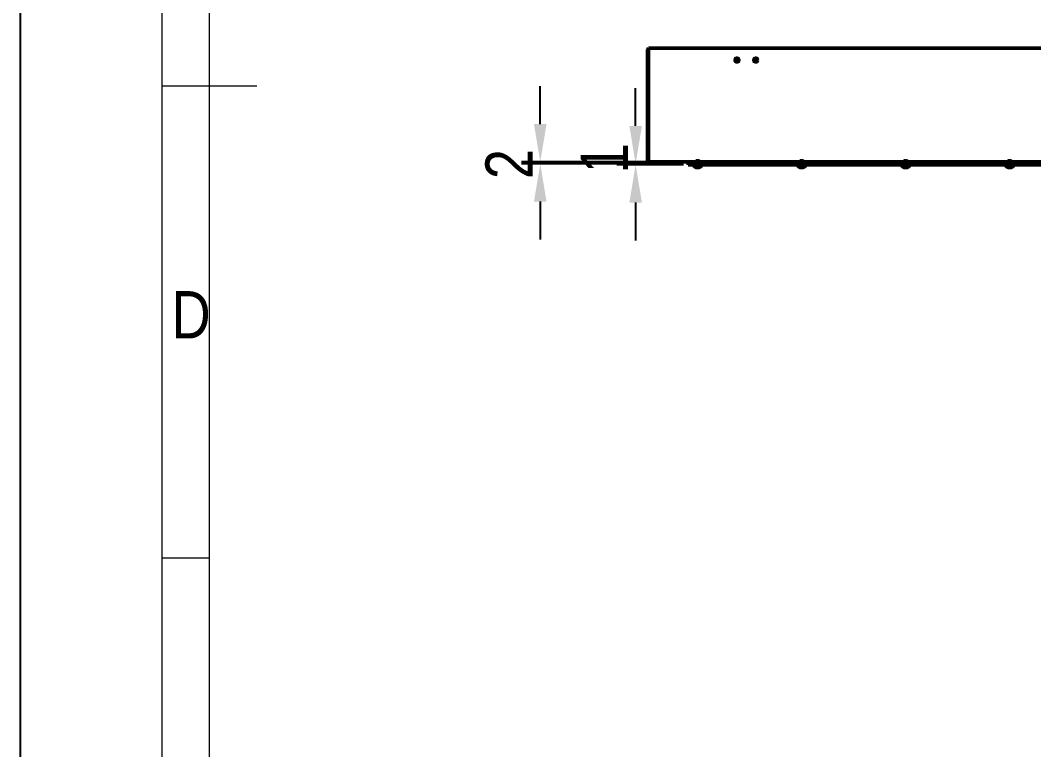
# Model space of a CAD drawing. Header units: millimetres. Extents: x 0 to 4200, y 0 to 2970.
# Drawn here: x 0 to 1072, y 783 to 1554 of the extents above; entities that cross this region are included whole.
import ezdxf

# ---------------------------------------------------------------- set-up
doc = ezdxf.new("R2010")
doc.units = ezdxf.units.MM
doc.header["$LTSCALE"] = 10
doc.linetypes.add('DASHED', pattern=[0.2067, 0.1654, -0.0413])
doc.layers.add('Co ban', color=7, linetype='Continuous', lineweight=50)
doc.layers.add('Dimension (ANSI)', color=7, linetype='Continuous', lineweight=25)
for name, color, linetype, lineweight, true_color in [('Khung ban ve', 5, 'Continuous', 15, 0x0000ff), ('Manh', 7, 'DASHED', 25, 0x008000), ('Manh khung ten', 7, 'Continuous', 15, 0x994c4c), ('Net chu', 30, 'Continuous', 15, 0xff7f00)]:
    doc.layers.add(name, color=color, linetype=linetype, lineweight=lineweight, true_color=true_color)
doc.styles.add('Linh_50', font='')
doc.styles.add('StandardAM_ANSI', font='')
doc.styles.get('Linh_50').set_extended_font_data('VNI-Helve-Condense')
doc.styles.get('StandardAM_ANSI').set_extended_font_data('VNI-Helve-Condense')
doc.dimstyles.new('Default - mm (ANSI)', dxfattribs={"dimscale": 10, "dimtxt": 5, "dimasz": 4, "dimexe": 2, "dimexo": 0.5, "dimgap": 0.8, "dimtad": 1, "dimtoh": 1, "dimdec": 0, "dimrnd": 1e-08, "dimzin": 4, "dimdsep": 46, "dimtxsty": 'StandardAM_ANSI', "dimcen": 0.09, "dimdle": 10, "dimclrd": 256, "dimclre": 256, "dimclrt": 256, "dimadec": 1, "dimazin": 1, "dimtfac": 0.61, "dimtofl": 0, "dimtmove": 0, "dimatfit": 3, "dimldrblk": 'DOT', "dimfxl": 1, "dimtolj": 1, "dimtzin": 4, "dimlwd": -1, "dimlwe": -1, "dimarcsym": 0})

# ---------------------------------------------------------------- blocks, each defined once
blk = doc.blocks.new('Borders A3_Thuong')
at = {"layer": 'Khung ban ve'}
for p, q in [((20, 10), (20, 287)), ((15, 148.5), (25, 148.5))]:
    blk.add_line(p, q, dxfattribs=at)
at = {"layer": 'Manh khung ten', "lineweight": 25}
blk.add_line((0, 297), (0, 0), dxfattribs=at)
at = {"layer": 'Manh khung ten'}
for p, q in [((0, 0), (0, 297)), ((15, 5), (15, 292)), ((19.98, 98.54), (15, 98.54))]:
    blk.add_line(p, q, dxfattribs=at)
at = {"layer": 'Net chu', "style": 'Linh_50'}
blk.add_text('D', height=5, dxfattribs=at).set_placement((16, 121.79))
blk = doc.blocks.new('*D8')
at = {"layer": 'Defpoints', "color": 0, "transparency": 16777216}
for p in [(706.3, 1404.5), (549.9, 1402.5), (706.3, 1402.5)]:
    blk.add_point(p, dxfattribs=at)
at = {"layer": 'Dimension (ANSI)', "transparency": 16777216}
for p, q in [((549.9, 1444.5), (549.9, 1484.5)), ((701.3, 1404.5), (529.9, 1404.5)), ((701.3, 1402.5), (529.9, 1402.5)), ((549.9, 1362.5), (549.9, 1322.5))]:
    blk.add_line(p, q, dxfattribs=at)
for points in [[(543.2, 1444.5), (556.5, 1444.5), (549.9, 1404.5)], [(543.2, 1362.5), (556.5, 1362.5), (549.9, 1402.5)]]:
    blk.add_solid(points, dxfattribs=at)
at = {"layer": 'Dimension (ANSI)', "color": 150, "true_color": 0x0080ff, "transparency": 16777216, "insert": (491.9, 1386.2), "char_height": 50, "attachment_point": 1, "rotation": 90, "style": 'StandardAM_ANSI'}
blk.add_mtext('\\A1;2', dxfattribs=at)
blk = doc.blocks.new('_Dot')
at = {"color": 0, "linetype": 'ByBlock', "lineweight": -2}
blk.add_line((-0.5, 0), (-1, 0), dxfattribs=at)
at = {"color": 0, "linetype": 'ByBlock', "const_width": 0.5}
blk.add_lwpolyline([(-0.25, 0, 1), (0.25, 0, 1)], format="xyb", close=True, dxfattribs=at)
blk = doc.blocks.new('*D9')
at = {"layer": 'Defpoints', "color": 0, "transparency": 16777216}
for p in [(650.7, 1401.5), (706.3, 1402.5), (706.3, 1401.5)]:
    blk.add_point(p, dxfattribs=at)
at = {"layer": 'Dimension (ANSI)', "transparency": 16777216}
for p, q in [((650.7, 1442.5), (650.7, 1482.5)), ((701.3, 1402.5), (630.7, 1402.5)), ((701.3, 1401.5), (630.7, 1401.5)), ((650.7, 1361.5), (650.7, 1321.5))]:
    blk.add_line(p, q, dxfattribs=at)
for points in [[(644.1, 1442.5), (657.4, 1442.5), (650.7, 1402.5)], [(644.1, 1361.5), (657.4, 1361.5), (650.7, 1401.5)]]:
    blk.add_solid(points, dxfattribs=at)
at = {"layer": 'Dimension (ANSI)', "color": 150, "true_color": 0x0080ff, "transparency": 16777216, "insert": (592.7, 1392.4), "char_height": 50, "attachment_point": 1, "rotation": 90, "style": 'StandardAM_ANSI'}
blk.add_mtext('\\A1;1', dxfattribs=at)

msp = doc.modelspace()

# ---------------------------------------------------------------- linework, layer by layer
at = {"layer": 'Co ban'}
for p, q in [((663.3, 1522.5), (663.3, 1522)), ((663.3, 1522), (664.3, 1522)), ((663.3, 1505.6), (663.3, 1522)), ((664.3, 1524.5), (1868.3, 1524.5)), ((664.3, 1524.5), (664.3, 1522.5)), ((664.3, 1505.6), (664.3, 1522.5)), ((664.3, 1522), (664.3, 1505.6)), ((663.3, 1505.6), (663.3, 1503.9)), ((663.3, 1404.7), (663.3, 1503.9)), ((664.3, 1505.6), (664.3, 1503.9)), ((664.3, 1503.9), (664.3, 1505.6)), ((664.3, 1404.7), (664.3, 1503.9)), ((664.3, 1503.9), (664.3, 1404.7)), ((663.3, 1404.7), (663.3, 1404.5)), ((664.3, 1404.5), (663.3, 1404.5)), ((664.3, 1404.7), (664.3, 1404.5)), ((664.3, 1404.5), (664.3, 1404.7)), ((1868.3, 1404.5), (664.3, 1404.5)), ((706.3, 1404.5), (706.3, 1402.5)), ((711.3, 1402.5), (706.3, 1402.5)), ((706.3, 1402.5), (706.3, 1401.5)), ((711.3, 1402.5), (706.3, 1402.5)), ((711.3, 1401.5), (706.3, 1401.5)), ((711.3, 1402.5), (1821.3, 1402.5)), ((711.3, 1402.5), (1821.3, 1402.5)), ((711.3, 1401.5), (1821.3, 1401.5)), ((712.3, 1400.3), (712.3, 1401.5)), ((714.2, 1398.7), (714.2, 1398.7)), ((715.6, 1398.4), (715.6, 1398.4)), ((715.9, 1398.7), (716.7, 1398.7)), ((716, 1398.4), (716, 1398.7)), ((716.6, 1398.4), (716.5, 1398.7)), ((717, 1398.4), (717, 1398.4)), ((718.3, 1398.7), (718.4, 1398.7)), ((720.2, 1400.3), (720.3, 1401.5)), ((822.3, 1400.3), (822.3, 1401.5)), ((824.2, 1398.7), (824.2, 1398.7)), ((825.6, 1398.4), (825.6, 1398.4)), ((825.9, 1398.7), (826.7, 1398.7)), ((826, 1398.4), (826, 1398.7)), ((826.6, 1398.4), (826.5, 1398.7)), ((827, 1398.4), (827, 1398.4)), ((828.3, 1398.7), (828.4, 1398.7)), ((830.2, 1400.3), (830.3, 1401.5)), ((932.3, 1400.3), (932.3, 1401.5)), ((934.2, 1398.7), (934.2, 1398.7)), ((935.6, 1398.4), (935.6, 1398.4)), ((935.9, 1398.7), (936.7, 1398.7)), ((936, 1398.4), (936, 1398.7)), ((936.6, 1398.4), (936.5, 1398.7)), ((937, 1398.4), (937, 1398.4)), ((938.3, 1398.7), (938.4, 1398.7)), ((940.2, 1400.3), (940.3, 1401.5)), ((1042.3, 1400.3), (1042.3, 1401.5)), ((1044.2, 1398.7), (1044.2, 1398.7)), ((1045.6, 1398.4), (1045.6, 1398.4)), ((1045.9, 1398.7), (1046.7, 1398.7)), ((1046, 1398.4), (1046, 1398.7)), ((1046.6, 1398.4), (1046.5, 1398.7)), ((1047, 1398.4), (1047, 1398.4)), ((1048.3, 1398.7), (1048.4, 1398.7)), ((1050.2, 1400.3), (1050.3, 1401.5))]:
    msp.add_line(p, q, dxfattribs=at)
for centre in [(757.8, 1512), (777.8, 1512)]:
    msp.add_circle(centre, 2.1, dxfattribs=at)
for centre, radius, start, end in [((665.3, 1522.5), 2, 120, 180), ((713.6, 1400.4), 1.3, 182, 239.2087), ((716.3, 1404.9), 6.5, 239.2087, 250.8488), ((714.2, 1398.9), 0.166, 250.8488, 270), ((716.3, 1404.9), 6.5, 289.1512, 300.7913), ((718.4, 1398.9), 0.166, 270, 289.1512), ((718.9, 1400.4), 1.3, 300.7913, 358), ((823.6, 1400.4), 1.3, 182, 239.2087), ((826.3, 1404.9), 6.5, 239.2087, 250.8488), ((824.2, 1398.9), 0.166, 250.8488, 270), ((826.3, 1404.9), 6.5, 289.1512, 300.7913), ((828.4, 1398.9), 0.166, 270, 289.1512), ((828.9, 1400.4), 1.3, 300.7913, 358), ((933.6, 1400.4), 1.3, 182, 239.2087), ((936.3, 1404.9), 6.5, 239.2087, 250.8488), ((934.2, 1398.9), 0.166, 250.8488, 270), ((936.3, 1404.9), 6.5, 289.1512, 300.7913), ((938.4, 1398.9), 0.166, 270, 289.1512), ((938.9, 1400.4), 1.3, 300.7913, 358), ((1043.6, 1400.4), 1.3, 182, 239.2087), ((1046.3, 1404.9), 6.5, 239.2087, 250.8488), ((1044.2, 1398.9), 0.166, 250.8488, 270), ((1046.3, 1404.9), 6.5, 289.1512, 300.7913), ((1048.4, 1398.9), 0.166, 270, 289.1512), ((1048.9, 1400.4), 1.3, 300.7913, 358)]:
    msp.add_arc(centre, radius, start, end, dxfattribs=at)
for centre, major_axis, ratio, start_param, end_param in [((716.2, 1404.8), (-3.83, 5.24), 0.989048, 2.180837, 2.35053), ((717, 1404.7), (-1.46, -6.26), 0.643637, 6.174452, 6.291603), ((715.6, 1404.7), (1.67, -6.2), 0.745371, 5.827165, 5.944316), ((715.4, 1397.8), (-0.19, -1.41), 0.098287, 2.037054, 2.054119), ((716.7, 1404.8), (-0.57, -6.46), 0.119113, 5.959376, 6.129069), ((715.9, 1404.8), (0.57, -6.46), 0.119113, 0.154116, 0.323809), ((716.9, 1404.7), (-1.67, -6.2), 0.745371, 0.338869, 0.456021), ((715.5, 1404.7), (1.46, -6.26), 0.643637, 6.274767, 6.391919), ((717.2, 1397.8), (-0.19, 1.41), 0.098287, 1.087474, 1.104539), ((716.3, 1404.8), (-3.83, -5.24), 0.989048, 0.791063, 0.960756), ((826.2, 1404.8), (-3.83, 5.24), 0.989048, 2.180837, 2.35053), ((827, 1404.7), (-1.46, -6.26), 0.643637, 6.174452, 6.291603), ((825.6, 1404.7), (1.67, -6.2), 0.745371, 5.827165, 5.944316), ((825.4, 1397.8), (-0.19, -1.41), 0.098287, 2.037054, 2.054119), ((826.7, 1404.8), (-0.57, -6.46), 0.119113, 5.959376, 6.129069), ((825.9, 1404.8), (0.57, -6.46), 0.119113, 0.154116, 0.323809), ((826.9, 1404.7), (-1.67, -6.2), 0.745371, 0.338869, 0.456021), ((825.5, 1404.7), (1.46, -6.26), 0.643637, 6.274767, 6.391919), ((827.2, 1397.8), (-0.19, 1.41), 0.098287, 1.087474, 1.104539), ((826.3, 1404.8), (-3.83, -5.24), 0.989048, 0.791063, 0.960756), ((936.2, 1404.8), (-3.83, 5.24), 0.989048, 2.180837, 2.35053), ((937, 1404.7), (-1.46, -6.26), 0.643637, 6.174452, 6.291603), ((935.6, 1404.7), (1.67, -6.2), 0.745371, 5.827165, 5.944316), ((935.4, 1397.8), (-0.19, -1.41), 0.098287, 2.037054, 2.054119), ((936.7, 1404.8), (-0.57, -6.46), 0.119113, 5.959376, 6.129069), ((935.9, 1404.8), (0.57, -6.46), 0.119113, 0.154116, 0.323809), ((936.9, 1404.7), (-1.67, -6.2), 0.745371, 0.338869, 0.456021), ((935.5, 1404.7), (1.46, -6.26), 0.643637, 6.274767, 6.391919), ((937.2, 1397.8), (-0.19, 1.41), 0.098287, 1.087474, 1.104539), ((936.3, 1404.8), (-3.83, -5.24), 0.989048, 0.791063, 0.960756), ((1046.2, 1404.8), (-3.83, 5.24), 0.989048, 2.180837, 2.35053), ((1047, 1404.7), (-1.46, -6.26), 0.643637, 6.174452, 6.291603), ((1045.6, 1404.7), (1.67, -6.2), 0.745371, 5.827165, 5.944316), ((1045.4, 1397.8), (-0.19, -1.41), 0.098287, 2.037054, 2.054119), ((1046.7, 1404.8), (-0.57, -6.46), 0.119113, 5.959376, 6.129069), ((1045.9, 1404.8), (0.57, -6.46), 0.119113, 0.154116, 0.323809), ((1046.9, 1404.7), (-1.67, -6.2), 0.745371, 0.338869, 0.456021), ((1045.5, 1404.7), (1.46, -6.26), 0.643637, 6.274767, 6.391919), ((1047.2, 1397.8), (-0.19, 1.41), 0.098287, 1.087474, 1.104539), ((1046.3, 1404.8), (-3.83, -5.24), 0.989048, 0.791063, 0.960756)]:
    msp.add_ellipse(centre, major_axis=major_axis, ratio=ratio, start_param=start_param, end_param=end_param, dxfattribs=at)
for points, knots in [([(715.6, 1398.4), (715.6, 1398.4), (715.6, 1398.4), (715.6, 1398.4), (715.6, 1398.4), (715.5, 1398.4), (715.5, 1398.4), (715.5, 1398.4), (715.4, 1398.4), (715.4, 1398.4), (715.3, 1398.4), (715.3, 1398.4), (715.2, 1398.4), (715.2, 1398.4)], [0.02262944, 0.02262944, 0.02262944, 0.02262944, 0.02319765, 0.02319765, 0.0345489, 0.0345489, 0.04590016, 0.04590016, 0.05733835, 0.05733835, 0.06877655, 0.06877655, 0.07249221, 0.07249221, 0.07249221, 0.07249221]), ([(716, 1398.4), (716, 1398.4), (716, 1398.4), (716, 1398.4), (716, 1398.4), (715.9, 1398.4), (715.9, 1398.4), (715.8, 1398.4), (715.8, 1398.4), (715.7, 1398.4), (715.7, 1398.4), (715.7, 1398.4)], [0, 0, 0, 0, 0.01151442, 0.01151442, 0.02302884, 0.02302884, 0.0344178, 0.0344178, 0.04580676, 0.04580676, 0.0498478, 0.0498478, 0.0498478, 0.0498478]), ([(716.9, 1398.4), (716.9, 1398.4), (716.9, 1398.4), (716.8, 1398.4), (716.8, 1398.4), (716.7, 1398.4), (716.7, 1398.4), (716.6, 1398.4), (716.6, 1398.4), (716.6, 1398.4), (716.6, 1398.4), (716.6, 1398.4), (716.6, 1398.4), (716.6, 1398.4)], [0.02262869, 0.02262869, 0.02262869, 0.02262869, 0.02311382, 0.02311382, 0.03450698, 0.03450698, 0.04590014, 0.04590014, 0.05733833, 0.05733833, 0.06877652, 0.06877652, 0.07249219, 0.07249219, 0.07249219, 0.07249219]), ([(717.3, 1398.4), (717.3, 1398.4), (717.2, 1398.4), (717.2, 1398.4), (717.1, 1398.4), (717.1, 1398.4), (717, 1398.4), (717, 1398.4), (717, 1398.4), (717, 1398.4), (717, 1398.4), (717, 1398.4)], [0, 0, 0, 0, 0.01151442, 0.01151442, 0.02302884, 0.02302884, 0.0344178, 0.0344178, 0.04580676, 0.04580676, 0.0498478, 0.0498478, 0.0498478, 0.0498478]), ([(825.6, 1398.4), (825.6, 1398.4), (825.6, 1398.4), (825.6, 1398.4), (825.6, 1398.4), (825.5, 1398.4), (825.5, 1398.4), (825.5, 1398.4), (825.4, 1398.4), (825.4, 1398.4), (825.3, 1398.4), (825.3, 1398.4), (825.2, 1398.4), (825.2, 1398.4)], [0.02262944, 0.02262944, 0.02262944, 0.02262944, 0.02319765, 0.02319765, 0.0345489, 0.0345489, 0.04590016, 0.04590016, 0.05733835, 0.05733835, 0.06877655, 0.06877655, 0.07249221, 0.07249221, 0.07249221, 0.07249221]), ([(826, 1398.4), (826, 1398.4), (826, 1398.4), (826, 1398.4), (826, 1398.4), (825.9, 1398.4), (825.9, 1398.4), (825.8, 1398.4), (825.8, 1398.4), (825.7, 1398.4), (825.7, 1398.4), (825.7, 1398.4)], [0, 0, 0, 0, 0.01151442, 0.01151442, 0.02302884, 0.02302884, 0.0344178, 0.0344178, 0.04580676, 0.04580676, 0.0498478, 0.0498478, 0.0498478, 0.0498478]), ([(826.9, 1398.4), (826.9, 1398.4), (826.9, 1398.4), (826.8, 1398.4), (826.8, 1398.4), (826.7, 1398.4), (826.7, 1398.4), (826.6, 1398.4), (826.6, 1398.4), (826.6, 1398.4), (826.6, 1398.4), (826.6, 1398.4), (826.6, 1398.4), (826.6, 1398.4)], [0.02262869, 0.02262869, 0.02262869, 0.02262869, 0.02311382, 0.02311382, 0.03450698, 0.03450698, 0.04590014, 0.04590014, 0.05733833, 0.05733833, 0.06877652, 0.06877652, 0.07249219, 0.07249219, 0.07249219, 0.07249219]), ([(827.3, 1398.4), (827.3, 1398.4), (827.2, 1398.4), (827.2, 1398.4), (827.1, 1398.4), (827.1, 1398.4), (827, 1398.4), (827, 1398.4), (827, 1398.4), (827, 1398.4), (827, 1398.4), (827, 1398.4)], [0, 0, 0, 0, 0.01151442, 0.01151442, 0.02302884, 0.02302884, 0.0344178, 0.0344178, 0.04580676, 0.04580676, 0.0498478, 0.0498478, 0.0498478, 0.0498478]), ([(935.6, 1398.4), (935.6, 1398.4), (935.6, 1398.4), (935.6, 1398.4), (935.6, 1398.4), (935.5, 1398.4), (935.5, 1398.4), (935.5, 1398.4), (935.4, 1398.4), (935.4, 1398.4), (935.3, 1398.4), (935.3, 1398.4), (935.2, 1398.4), (935.2, 1398.4)], [0.02262944, 0.02262944, 0.02262944, 0.02262944, 0.02319765, 0.02319765, 0.0345489, 0.0345489, 0.04590016, 0.04590016, 0.05733835, 0.05733835, 0.06877655, 0.06877655, 0.07249221, 0.07249221, 0.07249221, 0.07249221]), ([(936, 1398.4), (936, 1398.4), (936, 1398.4), (936, 1398.4), (936, 1398.4), (935.9, 1398.4), (935.9, 1398.4), (935.8, 1398.4), (935.8, 1398.4), (935.7, 1398.4), (935.7, 1398.4), (935.7, 1398.4)], [0, 0, 0, 0, 0.01151442, 0.01151442, 0.02302884, 0.02302884, 0.0344178, 0.0344178, 0.04580676, 0.04580676, 0.0498478, 0.0498478, 0.0498478, 0.0498478]), ([(936.9, 1398.4), (936.9, 1398.4), (936.9, 1398.4), (936.8, 1398.4), (936.8, 1398.4), (936.7, 1398.4), (936.7, 1398.4), (936.6, 1398.4), (936.6, 1398.4), (936.6, 1398.4), (936.6, 1398.4), (936.6, 1398.4), (936.6, 1398.4), (936.6, 1398.4)], [0.02262869, 0.02262869, 0.02262869, 0.02262869, 0.02311382, 0.02311382, 0.03450698, 0.03450698, 0.04590014, 0.04590014, 0.05733833, 0.05733833, 0.06877652, 0.06877652, 0.07249219, 0.07249219, 0.07249219, 0.07249219]), ([(937.3, 1398.4), (937.3, 1398.4), (937.2, 1398.4), (937.2, 1398.4), (937.1, 1398.4), (937.1, 1398.4), (937, 1398.4), (937, 1398.4), (937, 1398.4), (937, 1398.4), (937, 1398.4), (937, 1398.4)], [0, 0, 0, 0, 0.01151442, 0.01151442, 0.02302884, 0.02302884, 0.0344178, 0.0344178, 0.04580676, 0.04580676, 0.0498478, 0.0498478, 0.0498478, 0.0498478]), ([(1045.6, 1398.4), (1045.6, 1398.4), (1045.6, 1398.4), (1045.6, 1398.4), (1045.6, 1398.4), (1045.5, 1398.4), (1045.5, 1398.4), (1045.5, 1398.4), (1045.4, 1398.4), (1045.4, 1398.4), (1045.3, 1398.4), (1045.3, 1398.4), (1045.2, 1398.4), (1045.2, 1398.4)], [0.02262944, 0.02262944, 0.02262944, 0.02262944, 0.02319765, 0.02319765, 0.0345489, 0.0345489, 0.04590016, 0.04590016, 0.05733835, 0.05733835, 0.06877655, 0.06877655, 0.07249221, 0.07249221, 0.07249221, 0.07249221]), ([(1046, 1398.4), (1046, 1398.4), (1046, 1398.4), (1046, 1398.4), (1046, 1398.4), (1045.9, 1398.4), (1045.9, 1398.4), (1045.8, 1398.4), (1045.8, 1398.4), (1045.7, 1398.4), (1045.7, 1398.4), (1045.7, 1398.4)], [0, 0, 0, 0, 0.01151442, 0.01151442, 0.02302884, 0.02302884, 0.0344178, 0.0344178, 0.04580676, 0.04580676, 0.0498478, 0.0498478, 0.0498478, 0.0498478]), ([(1046.9, 1398.4), (1046.9, 1398.4), (1046.9, 1398.4), (1046.8, 1398.4), (1046.8, 1398.4), (1046.7, 1398.4), (1046.7, 1398.4), (1046.6, 1398.4), (1046.6, 1398.4), (1046.6, 1398.4), (1046.6, 1398.4), (1046.6, 1398.4), (1046.6, 1398.4), (1046.6, 1398.4)], [0.02262869, 0.02262869, 0.02262869, 0.02262869, 0.02311382, 0.02311382, 0.03450698, 0.03450698, 0.04590014, 0.04590014, 0.05733833, 0.05733833, 0.06877652, 0.06877652, 0.07249219, 0.07249219, 0.07249219, 0.07249219]), ([(1047.3, 1398.4), (1047.3, 1398.4), (1047.2, 1398.4), (1047.2, 1398.4), (1047.1, 1398.4), (1047.1, 1398.4), (1047, 1398.4), (1047, 1398.4), (1047, 1398.4), (1047, 1398.4), (1047, 1398.4), (1047, 1398.4)], [0, 0, 0, 0, 0.01151442, 0.01151442, 0.02302884, 0.02302884, 0.0344178, 0.0344178, 0.04580676, 0.04580676, 0.0498478, 0.0498478, 0.0498478, 0.0498478])]:
    msp.add_open_spline(points, degree=3, knots=knots, dxfattribs=at)
for points in [[(715.9, 1398.7), (715.9, 1398.7), (715.9, 1398.7), (715.9, 1398.7)], [(716.7, 1398.7), (716.7, 1398.7), (716.7, 1398.7), (716.7, 1398.7)], [(825.9, 1398.7), (825.9, 1398.7), (825.9, 1398.7), (825.9, 1398.7)], [(826.7, 1398.7), (826.7, 1398.7), (826.7, 1398.7), (826.7, 1398.7)], [(935.9, 1398.7), (935.9, 1398.7), (935.9, 1398.7), (935.9, 1398.7)], [(936.7, 1398.7), (936.7, 1398.7), (936.7, 1398.7), (936.7, 1398.7)], [(1045.9, 1398.7), (1045.9, 1398.7), (1045.9, 1398.7), (1045.9, 1398.7)], [(1046.7, 1398.7), (1046.7, 1398.7), (1046.7, 1398.7), (1046.7, 1398.7)]]:
    msp.add_open_spline(points, degree=3, dxfattribs=at)
at = {"layer": 'Manh', "ltscale": 27.737461}
for p, q in [((1868.3, 1523.5), (664.3, 1523.5)), ((664.3, 1405.5), (1868.3, 1405.5))]:
    msp.add_line(p, q, dxfattribs=at)
at = {"layer": 'Manh', "ltscale": 0.19037}
for p, q in [((665.3, 1523.5), (665.3, 1524.5)), ((677.3, 1524.5), (677.3, 1523.5)), ((678.3, 1524.5), (678.3, 1523.5)), ((714, 1404.5), (714, 1405.5)), ((718.5, 1404.5), (718.5, 1405.5)), ((726.3, 1404.5), (726.3, 1405.5)), ((824, 1404.5), (824, 1405.5)), ((828.5, 1404.5), (828.5, 1405.5)), ((926.3, 1404.5), (926.3, 1405.5)), ((934, 1404.5), (934, 1405.5)), ((938.5, 1404.5), (938.5, 1405.5)), ((946.3, 1404.5), (946.3, 1405.5)), ((1044, 1404.5), (1044, 1405.5)), ((1048.5, 1404.5), (1048.5, 1405.5)), ((714, 1402.5), (714, 1401.5)), ((718.5, 1402.5), (718.5, 1401.5)), ((726.3, 1402.5), (726.3, 1401.5)), ((824, 1402.5), (824, 1401.5)), ((828.5, 1402.5), (828.5, 1401.5)), ((926.3, 1402.5), (926.3, 1401.5)), ((934, 1402.5), (934, 1401.5)), ((938.5, 1402.5), (938.5, 1401.5)), ((946.3, 1402.5), (946.3, 1401.5)), ((1044, 1402.5), (1044, 1401.5)), ((1048.5, 1402.5), (1048.5, 1401.5))]:
    msp.add_line(p, q, dxfattribs=at)
at = {"layer": 'Manh', "ltscale": 0.380839}
for p, q in [((714, 1404.5), (714, 1402.5)), ((718.5, 1404.5), (718.5, 1402.5)), ((824, 1404.5), (824, 1402.5)), ((828.5, 1404.5), (828.5, 1402.5)), ((934, 1404.5), (934, 1402.5)), ((938.5, 1404.5), (938.5, 1402.5)), ((1044, 1404.5), (1044, 1402.5)), ((1048.5, 1404.5), (1048.5, 1402.5))]:
    msp.add_line(p, q, dxfattribs=at)
at = {"layer": 'Manh', "ltscale": 0.115583}
for p, q in [((714.7, 1406.5), (714.3, 1406)), ((717.8, 1406.5), (718.3, 1406)), ((824.7, 1406.5), (824.3, 1406)), ((827.8, 1406.5), (828.3, 1406)), ((934.7, 1406.5), (934.3, 1406)), ((937.8, 1406.5), (938.3, 1406)), ((1044.7, 1406.5), (1044.3, 1406)), ((1047.8, 1406.5), (1048.3, 1406))]:
    msp.add_line(p, q, dxfattribs=at)
at = {"layer": 'Manh', "ltscale": 1.196656}
for p, q in [((718.3, 1406), (714.3, 1406)), ((828.3, 1406), (824.3, 1406)), ((938.3, 1406), (934.3, 1406)), ((1048.3, 1406), (1044.3, 1406)), ((718.3, 1402.9), (714.3, 1402.9)), ((828.3, 1402.9), (824.3, 1402.9)), ((938.3, 1402.9), (934.3, 1402.9)), ((1048.3, 1402.9), (1044.3, 1402.9))]:
    msp.add_line(p, q, dxfattribs=at)
at = {"layer": 'Manh', "ltscale": 0.603781}
for p, q in [((714.3, 1402.9), (714.3, 1406)), ((718.3, 1402.9), (718.3, 1406)), ((824.3, 1402.9), (824.3, 1406)), ((828.3, 1402.9), (828.3, 1406)), ((934.3, 1402.9), (934.3, 1406)), ((938.3, 1402.9), (938.3, 1406)), ((1044.3, 1402.9), (1044.3, 1406)), ((1048.3, 1402.9), (1048.3, 1406))]:
    msp.add_line(p, q, dxfattribs=at)
at = {"layer": 'Manh', "ltscale": 0.939704}
for p, q in [((714.7, 1406.5), (717.8, 1406.5)), ((824.7, 1406.5), (827.8, 1406.5)), ((934.7, 1406.5), (937.8, 1406.5)), ((1044.7, 1406.5), (1047.8, 1406.5))]:
    msp.add_line(p, q, dxfattribs=at)
at = {"layer": 'Manh', "ltscale": 0.040247}
for p, q in [((714.2, 1398.7), (714.2, 1398.7)), ((718.3, 1398.7), (718.3, 1398.7)), ((824.2, 1398.7), (824.2, 1398.7)), ((828.3, 1398.7), (828.3, 1398.7)), ((934.2, 1398.7), (934.2, 1398.7)), ((938.3, 1398.7), (938.3, 1398.7)), ((1044.2, 1398.7), (1044.2, 1398.7)), ((1048.3, 1398.7), (1048.3, 1398.7))]:
    msp.add_line(p, q, dxfattribs=at)
at = {"layer": 'Manh', "ltscale": 0.089296}
for p, q in [((714.5, 1402.4), (714.3, 1402.9)), ((718.1, 1402.4), (718.3, 1402.9)), ((824.5, 1402.4), (824.3, 1402.9)), ((828.1, 1402.4), (828.3, 1402.9)), ((934.5, 1402.4), (934.3, 1402.9)), ((938.1, 1402.4), (938.3, 1402.9)), ((1044.5, 1402.4), (1044.3, 1402.9)), ((1048.1, 1402.4), (1048.3, 1402.9))]:
    msp.add_line(p, q, dxfattribs=at)
at = {"layer": 'Manh', "ltscale": 0.252334}
for p, q in [((714.9, 1400), (714.3, 1398.8)), ((717.6, 1400), (718.2, 1398.8)), ((824.9, 1400), (824.3, 1398.8)), ((827.6, 1400), (828.2, 1398.8)), ((934.9, 1400), (934.3, 1398.8)), ((937.6, 1400), (938.2, 1398.8)), ((1044.9, 1400), (1044.3, 1398.8)), ((1047.6, 1400), (1048.2, 1398.8))]:
    msp.add_line(p, q, dxfattribs=at)
at = {"layer": 'Manh', "ltscale": 1.083296}
for p, q in [((718.1, 1402.4), (714.5, 1402.4)), ((828.1, 1402.4), (824.5, 1402.4)), ((938.1, 1402.4), (934.5, 1402.4)), ((1048.1, 1402.4), (1044.5, 1402.4))]:
    msp.add_line(p, q, dxfattribs=at)
at = {"layer": 'Manh', "ltscale": 0.184767}
for p, q in [((714.5, 1401.5), (714.5, 1402.4)), ((718.1, 1401.5), (718.1, 1402.4)), ((824.5, 1401.5), (824.5, 1402.4)), ((828.1, 1401.5), (828.1, 1402.4)), ((934.5, 1401.5), (934.5, 1402.4)), ((938.1, 1401.5), (938.1, 1402.4)), ((1044.5, 1401.5), (1044.5, 1402.4)), ((1048.1, 1401.5), (1048.1, 1402.4))]:
    msp.add_line(p, q, dxfattribs=at)
at = {"layer": 'Manh', "ltscale": 0.288541}
for p, q in [((716.3, 1400.7), (714.9, 1400)), ((716.3, 1400.7), (717.6, 1400)), ((826.3, 1400.7), (824.9, 1400)), ((826.3, 1400.7), (827.6, 1400)), ((936.3, 1400.7), (934.9, 1400)), ((936.3, 1400.7), (937.6, 1400)), ((1046.3, 1400.7), (1044.9, 1400)), ((1046.3, 1400.7), (1047.6, 1400))]:
    msp.add_line(p, q, dxfattribs=at)
at = {"layer": 'Manh', "ltscale": 0.033742}
for p, q in [((714.9, 1400), (714.9, 1400)), ((717.6, 1400), (717.6, 1400)), ((824.9, 1400), (824.9, 1400)), ((827.6, 1400), (827.6, 1400)), ((934.9, 1400), (934.9, 1400)), ((937.6, 1400), (937.6, 1400)), ((1044.9, 1400), (1044.9, 1400)), ((1047.6, 1400), (1047.6, 1400))]:
    msp.add_line(p, q, dxfattribs=at)
at = {"layer": 'Manh', "ltscale": 0.142065}
for p, q in [((715.1, 1398.6), (715.6, 1398.9)), ((717.4, 1398.6), (716.9, 1398.9)), ((825.1, 1398.6), (825.6, 1398.9)), ((827.4, 1398.6), (826.9, 1398.9)), ((935.1, 1398.6), (935.6, 1398.9)), ((937.4, 1398.6), (936.9, 1398.9)), ((1045.1, 1398.6), (1045.6, 1398.9)), ((1047.4, 1398.6), (1046.9, 1398.9))]:
    msp.add_line(p, q, dxfattribs=at)
at = {"layer": 'Manh', "ltscale": 0.252426}
for p, q in [((715.6, 1398.4), (715.7, 1399.8)), ((717, 1398.4), (716.9, 1399.8)), ((825.6, 1398.4), (825.7, 1399.8)), ((827, 1398.4), (826.9, 1399.8)), ((935.6, 1398.4), (935.7, 1399.8)), ((937, 1398.4), (936.9, 1399.8)), ((1045.6, 1398.4), (1045.7, 1399.8)), ((1047, 1398.4), (1046.9, 1399.8))]:
    msp.add_line(p, q, dxfattribs=at)
at = {"layer": 'Manh', "ltscale": 0.277733}
for p, q in [((716, 1398.7), (716.1, 1400.2)), ((716.5, 1398.7), (716.4, 1400.2)), ((826, 1398.7), (826.1, 1400.2)), ((826.5, 1398.7), (826.4, 1400.2)), ((936, 1398.7), (936.1, 1400.2)), ((936.5, 1398.7), (936.4, 1400.2)), ((1046, 1398.7), (1046.1, 1400.2)), ((1046.5, 1398.7), (1046.4, 1400.2))]:
    msp.add_line(p, q, dxfattribs=at)
at = {"layer": 'Manh', "ltscale": 0.067584}
for p, q in [((716.5, 1400), (716.1, 1400)), ((826.5, 1400), (826.1, 1400)), ((936.5, 1400), (936.1, 1400)), ((1046.5, 1400), (1046.1, 1400))]:
    msp.add_line(p, q, dxfattribs=at)
at = {"layer": 'Manh', "ltscale": 0.199359}
msp.add_arc((665.3, 1522.5), 2, 90, 120, dxfattribs=at)
at = {"layer": 'Manh', "ltscale": 0.299089}
msp.add_arc((665.3, 1522.5), 1, 90, 180, dxfattribs=at)
at = {"layer": 'Manh', "ltscale": 0.034942}
for centre, start, end in [((714.2, 1398.9), 270, 333.5), ((718.4, 1398.9), 206.5, 270), ((824.2, 1398.9), 270, 333.5), ((828.4, 1398.9), 206.5, 270), ((934.2, 1398.9), 270, 333.5), ((938.4, 1398.9), 206.5, 270), ((1044.2, 1398.9), 270, 333.5), ((1048.4, 1398.9), 206.5, 270)]:
    msp.add_arc(centre, 0.166, start, end, dxfattribs=at)
at = {"layer": 'Manh', "ltscale": 0.084049}
for centre, major_axis, start_param, end_param in [((715.6, 1397.8), (-0.16, 1.41), 5.152048, 5.538212), ((716.9, 1397.8), (-0.16, -1.41), 3.886566, 4.27273), ((825.6, 1397.8), (-0.16, 1.41), 5.152048, 5.538212), ((826.9, 1397.8), (-0.16, -1.41), 3.886566, 4.27273), ((935.6, 1397.8), (-0.16, 1.41), 5.152048, 5.538212), ((936.9, 1397.8), (-0.16, -1.41), 3.886566, 4.27273), ((1045.6, 1397.8), (-0.16, 1.41), 5.152048, 5.538212), ((1046.9, 1397.8), (-0.16, -1.41), 3.886566, 4.27273)]:
    msp.add_ellipse(centre, major_axis=major_axis, ratio=0.114331, start_param=start_param, end_param=end_param, dxfattribs=at)
at = {"layer": 'Manh', "ltscale": 0.07987}
for centre, major_axis, start_param, end_param in [((715.4, 1397.8), (-0.19, -1.41), 2.054119, 2.423218), ((717.2, 1397.8), (-0.19, 1.41), 0.718375, 1.087474), ((825.4, 1397.8), (-0.19, -1.41), 2.054119, 2.423218), ((827.2, 1397.8), (-0.19, 1.41), 0.718375, 1.087474), ((935.4, 1397.8), (-0.19, -1.41), 2.054119, 2.423218), ((937.2, 1397.8), (-0.19, 1.41), 0.718375, 1.087474), ((1045.4, 1397.8), (-0.19, -1.41), 2.054119, 2.423218), ((1047.2, 1397.8), (-0.19, 1.41), 0.718375, 1.087474)]:
    msp.add_ellipse(centre, major_axis=major_axis, ratio=0.098287, start_param=start_param, end_param=end_param, dxfattribs=at)
at = {"layer": 'Manh', "ltscale": 0.045531}
for points, knots in [([(714.2, 1398.7), (714.2, 1398.7), (714.2, 1398.7), (714.3, 1398.7), (714.3, 1398.7), (714.3, 1398.7), (714.3, 1398.7), (714.4, 1398.8), (714.4, 1398.8), (714.4, 1398.8)], [0.01947687, 0.01947687, 0.01947687, 0.01947687, 0.02469076, 0.02469076, 0.03084311, 0.03084311, 0.03698394, 0.03698394, 0.04201336, 0.04201336, 0.04201336, 0.04201336]), ([(718.2, 1398.8), (718.2, 1398.8), (718.2, 1398.8), (718.2, 1398.7), (718.2, 1398.7), (718.3, 1398.7), (718.3, 1398.7), (718.3, 1398.7), (718.4, 1398.7), (718.4, 1398.7)], [0.05658644, 0.05658644, 0.05658644, 0.05658644, 0.06161587, 0.06161587, 0.06775669, 0.06775669, 0.07390904, 0.07390904, 0.07912293, 0.07912293, 0.07912293, 0.07912293]), ([(824.2, 1398.7), (824.2, 1398.7), (824.2, 1398.7), (824.3, 1398.7), (824.3, 1398.7), (824.3, 1398.7), (824.3, 1398.7), (824.4, 1398.8), (824.4, 1398.8), (824.4, 1398.8)], [0.01947687, 0.01947687, 0.01947687, 0.01947687, 0.02469076, 0.02469076, 0.03084311, 0.03084311, 0.03698394, 0.03698394, 0.04201336, 0.04201336, 0.04201336, 0.04201336]), ([(828.2, 1398.8), (828.2, 1398.8), (828.2, 1398.8), (828.2, 1398.7), (828.2, 1398.7), (828.3, 1398.7), (828.3, 1398.7), (828.3, 1398.7), (828.4, 1398.7), (828.4, 1398.7)], [0.05658644, 0.05658644, 0.05658644, 0.05658644, 0.06161587, 0.06161587, 0.06775669, 0.06775669, 0.07390904, 0.07390904, 0.07912293, 0.07912293, 0.07912293, 0.07912293]), ([(934.2, 1398.7), (934.2, 1398.7), (934.2, 1398.7), (934.3, 1398.7), (934.3, 1398.7), (934.3, 1398.7), (934.3, 1398.7), (934.4, 1398.8), (934.4, 1398.8), (934.4, 1398.8)], [0.01947687, 0.01947687, 0.01947687, 0.01947687, 0.02469076, 0.02469076, 0.03084311, 0.03084311, 0.03698394, 0.03698394, 0.04201336, 0.04201336, 0.04201336, 0.04201336]), ([(938.2, 1398.8), (938.2, 1398.8), (938.2, 1398.8), (938.2, 1398.7), (938.2, 1398.7), (938.3, 1398.7), (938.3, 1398.7), (938.3, 1398.7), (938.4, 1398.7), (938.4, 1398.7)], [0.05658644, 0.05658644, 0.05658644, 0.05658644, 0.06161587, 0.06161587, 0.06775669, 0.06775669, 0.07390904, 0.07390904, 0.07912293, 0.07912293, 0.07912293, 0.07912293]), ([(1044.2, 1398.7), (1044.2, 1398.7), (1044.2, 1398.7), (1044.3, 1398.7), (1044.3, 1398.7), (1044.3, 1398.7), (1044.3, 1398.7), (1044.4, 1398.8), (1044.4, 1398.8), (1044.4, 1398.8)], [0.01947687, 0.01947687, 0.01947687, 0.01947687, 0.02469076, 0.02469076, 0.03084311, 0.03084311, 0.03698394, 0.03698394, 0.04201336, 0.04201336, 0.04201336, 0.04201336]), ([(1048.2, 1398.8), (1048.2, 1398.8), (1048.2, 1398.8), (1048.2, 1398.7), (1048.2, 1398.7), (1048.3, 1398.7), (1048.3, 1398.7), (1048.3, 1398.7), (1048.4, 1398.7), (1048.4, 1398.7)], [0.05658644, 0.05658644, 0.05658644, 0.05658644, 0.06161587, 0.06161587, 0.06775669, 0.06775669, 0.07390904, 0.07390904, 0.07912293, 0.07912293, 0.07912293, 0.07912293])]:
    msp.add_open_spline(points, degree=3, knots=knots, dxfattribs=at)
at = {"layer": 'Manh', "ltscale": 0.252797}
for points, weights in [([(714.9, 1400), (714.7, 1399.5), (714.4, 1398.8)], [1, 1.01778265823, 1.00291629593]), ([(715.9, 1398.8), (716, 1399.5), (716.1, 1400)], [1.00291629593, 1.01778265824, 1]), ([(716.5, 1400), (716.5, 1399.5), (716.6, 1398.8)], [1, 1.01778265823, 1.00291629593]), ([(718.2, 1398.8), (717.8, 1399.5), (717.6, 1400)], [1.00291629593, 1.01778265824, 1]), ([(824.9, 1400), (824.7, 1399.5), (824.4, 1398.8)], [1, 1.01778265823, 1.00291629593]), ([(825.9, 1398.8), (826, 1399.5), (826.1, 1400)], [1.00291629593, 1.01778265824, 1]), ([(826.5, 1400), (826.5, 1399.5), (826.6, 1398.8)], [1, 1.01778265823, 1.00291629593]), ([(828.2, 1398.8), (827.8, 1399.5), (827.6, 1400)], [1.00291629593, 1.01778265824, 1]), ([(934.9, 1400), (934.7, 1399.5), (934.4, 1398.8)], [1, 1.01778265823, 1.00291629593]), ([(935.9, 1398.8), (936, 1399.5), (936.1, 1400)], [1.00291629593, 1.01778265824, 1]), ([(936.5, 1400), (936.5, 1399.5), (936.6, 1398.8)], [1, 1.01778265823, 1.00291629593]), ([(938.2, 1398.8), (937.8, 1399.5), (937.6, 1400)], [1.00291629593, 1.01778265824, 1]), ([(1044.9, 1400), (1044.7, 1399.5), (1044.4, 1398.8)], [1, 1.01778265823, 1.00291629593]), ([(1045.9, 1398.8), (1046, 1399.5), (1046.1, 1400)], [1.00291629593, 1.01778265824, 1]), ([(1046.5, 1400), (1046.5, 1399.5), (1046.6, 1398.8)], [1, 1.01778265823, 1.00291629593]), ([(1048.2, 1398.8), (1047.8, 1399.5), (1047.6, 1400)], [1.00291629593, 1.01778265824, 1])]:
    msp.add_rational_spline(points, weights, degree=2, dxfattribs=at)
at = {"layer": 'Manh', "ltscale": 0.059249}
for points, weights in [([(715.2, 1400.1), (715.1, 1400.1), (714.9, 1400)], [1.24767116976, 1.12437348596, 1]), ([(716.1, 1400), (716.1, 1400.1), (716.1, 1400.1)], [1, 1.12437348596, 1.24767116976]), ([(716.4, 1400.1), (716.4, 1400.1), (716.5, 1400)], [1.24767116976, 1.12437348596, 1]), ([(717.6, 1400), (717.4, 1400.1), (717.3, 1400.1)], [1, 1.12437348596, 1.24767116976]), ([(825.2, 1400.1), (825.1, 1400.1), (824.9, 1400)], [1.24767116976, 1.12437348596, 1]), ([(826.1, 1400), (826.1, 1400.1), (826.1, 1400.1)], [1, 1.12437348596, 1.24767116976]), ([(826.4, 1400.1), (826.4, 1400.1), (826.5, 1400)], [1.24767116976, 1.12437348596, 1]), ([(827.6, 1400), (827.4, 1400.1), (827.3, 1400.1)], [1, 1.12437348596, 1.24767116976]), ([(935.2, 1400.1), (935.1, 1400.1), (934.9, 1400)], [1.24767116976, 1.12437348596, 1]), ([(936.1, 1400), (936.1, 1400.1), (936.1, 1400.1)], [1, 1.12437348596, 1.24767116976]), ([(936.4, 1400.1), (936.4, 1400.1), (936.5, 1400)], [1.24767116976, 1.12437348596, 1]), ([(937.6, 1400), (937.4, 1400.1), (937.3, 1400.1)], [1, 1.12437348596, 1.24767116976]), ([(1045.2, 1400.1), (1045.1, 1400.1), (1044.9, 1400)], [1.24767116976, 1.12437348596, 1]), ([(1046.1, 1400), (1046.1, 1400.1), (1046.1, 1400.1)], [1, 1.12437348596, 1.24767116976]), ([(1046.4, 1400.1), (1046.4, 1400.1), (1046.5, 1400)], [1.24767116976, 1.12437348596, 1]), ([(1047.6, 1400), (1047.4, 1400.1), (1047.3, 1400.1)], [1, 1.12437348596, 1.24767116976])]:
    msp.add_rational_spline(points, weights, degree=2, dxfattribs=at)
at = {"layer": 'Manh', "ltscale": 0.149956}
for points, knots in [([(715.7, 1400.3), (715.7, 1400.3), (715.7, 1400.3), (715.7, 1400.3), (715.7, 1400.3), (715.7, 1400.3), (715.6, 1400.3), (715.6, 1400.3), (715.5, 1400.3), (715.5, 1400.3), (715.4, 1400.2), (715.3, 1400.2), (715.3, 1400.2), (715.2, 1400.1), (715.2, 1400.1), (715.2, 1400.1), (715.2, 1400.1)], [-0.07279593, -0.07279593, -0.07279593, -0.07279593, -0.06545108, -0.06545108, -0.05320296, -0.05320296, -0.04095485, -0.04095485, -0.02870674, -0.02870674, -0.01435337, -0.01435337, 0, 0, 0, 0.00217911, 0.00217911, 0.00217911, 0.00217911]), ([(716.1, 1400.1), (716.1, 1400.1), (716.1, 1400.1), (716.1, 1400.2), (716.1, 1400.2), (716.1, 1400.2), (716.1, 1400.3), (716.1, 1400.3), (716.1, 1400.3), (716, 1400.3), (716, 1400.3), (715.9, 1400.3), (715.9, 1400.3), (715.8, 1400.3), (715.8, 1400.3), (715.7, 1400.3)], [0.18013192, 0.18013192, 0.18013192, 0.18013192, 0.18231103, 0.18231103, 0.1966644, 0.1966644, 0.21101777, 0.21101777, 0.22326588, 0.22326588, 0.23551399, 0.23551399, 0.24776211, 0.24776211, 0.25510696, 0.25510696, 0.25510696, 0.25510696]), ([(716.8, 1400.3), (716.8, 1400.3), (716.8, 1400.3), (716.7, 1400.3), (716.7, 1400.3), (716.6, 1400.3), (716.5, 1400.3), (716.5, 1400.3), (716.5, 1400.3), (716.4, 1400.3), (716.4, 1400.2), (716.4, 1400.2), (716.4, 1400.2), (716.4, 1400.1), (716.4, 1400.1), (716.4, 1400.1), (716.4, 1400.1)], [-0.07279593, -0.07279593, -0.07279593, -0.07279593, -0.06545108, -0.06545108, -0.05320296, -0.05320296, -0.04095485, -0.04095485, -0.02870674, -0.02870674, -0.01435337, -0.01435337, 0, 0, 0, 0.00217911, 0.00217911, 0.00217911, 0.00217911]), ([(717.3, 1400.1), (717.3, 1400.1), (717.3, 1400.1), (717.3, 1400.2), (717.2, 1400.2), (717.1, 1400.2), (717.1, 1400.3), (717, 1400.3), (717, 1400.3), (716.9, 1400.3), (716.9, 1400.3), (716.8, 1400.3), (716.8, 1400.3), (716.8, 1400.3), (716.8, 1400.3), (716.8, 1400.3)], [0.18013192, 0.18013192, 0.18013192, 0.18013192, 0.18231103, 0.18231103, 0.1966644, 0.1966644, 0.21101777, 0.21101777, 0.22326588, 0.22326588, 0.23551399, 0.23551399, 0.24776211, 0.24776211, 0.25510696, 0.25510696, 0.25510696, 0.25510696]), ([(825.7, 1400.3), (825.7, 1400.3), (825.7, 1400.3), (825.7, 1400.3), (825.7, 1400.3), (825.7, 1400.3), (825.6, 1400.3), (825.6, 1400.3), (825.5, 1400.3), (825.5, 1400.3), (825.4, 1400.2), (825.3, 1400.2), (825.3, 1400.2), (825.2, 1400.1), (825.2, 1400.1), (825.2, 1400.1), (825.2, 1400.1)], [-0.07279593, -0.07279593, -0.07279593, -0.07279593, -0.06545108, -0.06545108, -0.05320296, -0.05320296, -0.04095485, -0.04095485, -0.02870674, -0.02870674, -0.01435337, -0.01435337, 0, 0, 0, 0.00217911, 0.00217911, 0.00217911, 0.00217911]), ([(826.1, 1400.1), (826.1, 1400.1), (826.1, 1400.1), (826.1, 1400.2), (826.1, 1400.2), (826.1, 1400.2), (826.1, 1400.3), (826.1, 1400.3), (826.1, 1400.3), (826, 1400.3), (826, 1400.3), (825.9, 1400.3), (825.9, 1400.3), (825.8, 1400.3), (825.8, 1400.3), (825.7, 1400.3)], [0.18013192, 0.18013192, 0.18013192, 0.18013192, 0.18231103, 0.18231103, 0.1966644, 0.1966644, 0.21101777, 0.21101777, 0.22326588, 0.22326588, 0.23551399, 0.23551399, 0.24776211, 0.24776211, 0.25510696, 0.25510696, 0.25510696, 0.25510696]), ([(826.8, 1400.3), (826.8, 1400.3), (826.8, 1400.3), (826.7, 1400.3), (826.7, 1400.3), (826.6, 1400.3), (826.5, 1400.3), (826.5, 1400.3), (826.5, 1400.3), (826.4, 1400.3), (826.4, 1400.2), (826.4, 1400.2), (826.4, 1400.2), (826.4, 1400.1), (826.4, 1400.1), (826.4, 1400.1), (826.4, 1400.1)], [-0.07279593, -0.07279593, -0.07279593, -0.07279593, -0.06545108, -0.06545108, -0.05320296, -0.05320296, -0.04095485, -0.04095485, -0.02870674, -0.02870674, -0.01435337, -0.01435337, 0, 0, 0, 0.00217911, 0.00217911, 0.00217911, 0.00217911]), ([(827.3, 1400.1), (827.3, 1400.1), (827.3, 1400.1), (827.3, 1400.2), (827.2, 1400.2), (827.1, 1400.2), (827.1, 1400.3), (827, 1400.3), (827, 1400.3), (826.9, 1400.3), (826.9, 1400.3), (826.8, 1400.3), (826.8, 1400.3), (826.8, 1400.3), (826.8, 1400.3), (826.8, 1400.3)], [0.18013192, 0.18013192, 0.18013192, 0.18013192, 0.18231103, 0.18231103, 0.1966644, 0.1966644, 0.21101777, 0.21101777, 0.22326588, 0.22326588, 0.23551399, 0.23551399, 0.24776211, 0.24776211, 0.25510696, 0.25510696, 0.25510696, 0.25510696]), ([(935.7, 1400.3), (935.7, 1400.3), (935.7, 1400.3), (935.7, 1400.3), (935.7, 1400.3), (935.7, 1400.3), (935.6, 1400.3), (935.6, 1400.3), (935.5, 1400.3), (935.5, 1400.3), (935.4, 1400.2), (935.3, 1400.2), (935.3, 1400.2), (935.2, 1400.1), (935.2, 1400.1), (935.2, 1400.1), (935.2, 1400.1)], [-0.07279593, -0.07279593, -0.07279593, -0.07279593, -0.06545108, -0.06545108, -0.05320296, -0.05320296, -0.04095485, -0.04095485, -0.02870674, -0.02870674, -0.01435337, -0.01435337, 0, 0, 0, 0.00217911, 0.00217911, 0.00217911, 0.00217911]), ([(936.1, 1400.1), (936.1, 1400.1), (936.1, 1400.1), (936.1, 1400.2), (936.1, 1400.2), (936.1, 1400.2), (936.1, 1400.3), (936.1, 1400.3), (936.1, 1400.3), (936, 1400.3), (936, 1400.3), (935.9, 1400.3), (935.9, 1400.3), (935.8, 1400.3), (935.8, 1400.3), (935.7, 1400.3)], [0.18013192, 0.18013192, 0.18013192, 0.18013192, 0.18231103, 0.18231103, 0.1966644, 0.1966644, 0.21101777, 0.21101777, 0.22326588, 0.22326588, 0.23551399, 0.23551399, 0.24776211, 0.24776211, 0.25510696, 0.25510696, 0.25510696, 0.25510696]), ([(936.8, 1400.3), (936.8, 1400.3), (936.8, 1400.3), (936.7, 1400.3), (936.7, 1400.3), (936.6, 1400.3), (936.5, 1400.3), (936.5, 1400.3), (936.5, 1400.3), (936.4, 1400.3), (936.4, 1400.2), (936.4, 1400.2), (936.4, 1400.2), (936.4, 1400.1), (936.4, 1400.1), (936.4, 1400.1), (936.4, 1400.1)], [-0.07279593, -0.07279593, -0.07279593, -0.07279593, -0.06545108, -0.06545108, -0.05320296, -0.05320296, -0.04095485, -0.04095485, -0.02870674, -0.02870674, -0.01435337, -0.01435337, 0, 0, 0, 0.00217911, 0.00217911, 0.00217911, 0.00217911]), ([(937.3, 1400.1), (937.3, 1400.1), (937.3, 1400.1), (937.3, 1400.2), (937.2, 1400.2), (937.1, 1400.2), (937.1, 1400.3), (937, 1400.3), (937, 1400.3), (936.9, 1400.3), (936.9, 1400.3), (936.8, 1400.3), (936.8, 1400.3), (936.8, 1400.3), (936.8, 1400.3), (936.8, 1400.3)], [0.18013192, 0.18013192, 0.18013192, 0.18013192, 0.18231103, 0.18231103, 0.1966644, 0.1966644, 0.21101777, 0.21101777, 0.22326588, 0.22326588, 0.23551399, 0.23551399, 0.24776211, 0.24776211, 0.25510696, 0.25510696, 0.25510696, 0.25510696]), ([(1045.7, 1400.3), (1045.7, 1400.3), (1045.7, 1400.3), (1045.7, 1400.3), (1045.7, 1400.3), (1045.7, 1400.3), (1045.6, 1400.3), (1045.6, 1400.3), (1045.5, 1400.3), (1045.5, 1400.3), (1045.4, 1400.2), (1045.3, 1400.2), (1045.3, 1400.2), (1045.2, 1400.1), (1045.2, 1400.1), (1045.2, 1400.1), (1045.2, 1400.1)], [-0.07279593, -0.07279593, -0.07279593, -0.07279593, -0.06545108, -0.06545108, -0.05320296, -0.05320296, -0.04095485, -0.04095485, -0.02870674, -0.02870674, -0.01435337, -0.01435337, 0, 0, 0, 0.00217911, 0.00217911, 0.00217911, 0.00217911]), ([(1046.1, 1400.1), (1046.1, 1400.1), (1046.1, 1400.1), (1046.1, 1400.2), (1046.1, 1400.2), (1046.1, 1400.2), (1046.1, 1400.3), (1046.1, 1400.3), (1046.1, 1400.3), (1046, 1400.3), (1046, 1400.3), (1045.9, 1400.3), (1045.9, 1400.3), (1045.8, 1400.3), (1045.8, 1400.3), (1045.7, 1400.3)], [0.18013192, 0.18013192, 0.18013192, 0.18013192, 0.18231103, 0.18231103, 0.1966644, 0.1966644, 0.21101777, 0.21101777, 0.22326588, 0.22326588, 0.23551399, 0.23551399, 0.24776211, 0.24776211, 0.25510696, 0.25510696, 0.25510696, 0.25510696]), ([(1046.8, 1400.3), (1046.8, 1400.3), (1046.8, 1400.3), (1046.7, 1400.3), (1046.7, 1400.3), (1046.6, 1400.3), (1046.5, 1400.3), (1046.5, 1400.3), (1046.5, 1400.3), (1046.4, 1400.3), (1046.4, 1400.2), (1046.4, 1400.2), (1046.4, 1400.2), (1046.4, 1400.1), (1046.4, 1400.1), (1046.4, 1400.1), (1046.4, 1400.1)], [-0.07279593, -0.07279593, -0.07279593, -0.07279593, -0.06545108, -0.06545108, -0.05320296, -0.05320296, -0.04095485, -0.04095485, -0.02870674, -0.02870674, -0.01435337, -0.01435337, 0, 0, 0, 0.00217911, 0.00217911, 0.00217911, 0.00217911]), ([(1047.3, 1400.1), (1047.3, 1400.1), (1047.3, 1400.1), (1047.3, 1400.2), (1047.2, 1400.2), (1047.1, 1400.2), (1047.1, 1400.3), (1047, 1400.3), (1047, 1400.3), (1046.9, 1400.3), (1046.9, 1400.3), (1046.8, 1400.3), (1046.8, 1400.3), (1046.8, 1400.3), (1046.8, 1400.3), (1046.8, 1400.3)], [0.18013192, 0.18013192, 0.18013192, 0.18013192, 0.18231103, 0.18231103, 0.1966644, 0.1966644, 0.21101777, 0.21101777, 0.22326588, 0.22326588, 0.23551399, 0.23551399, 0.24776211, 0.24776211, 0.25510696, 0.25510696, 0.25510696, 0.25510696])]:
    msp.add_open_spline(points, degree=3, knots=knots, dxfattribs=at)
at = {"layer": 'Manh', "ltscale": 0.276734}
for points in [[(715.6, 1398.9), (715.6, 1399), (715.6, 1399.1), (715.7, 1399.6), (715.7, 1399.9), (715.7, 1400.3)], [(716.9, 1398.9), (716.9, 1399), (716.9, 1399.1), (716.9, 1399.6), (716.8, 1399.9), (716.8, 1400.3)], [(825.6, 1398.9), (825.6, 1399), (825.6, 1399.1), (825.7, 1399.6), (825.7, 1399.9), (825.7, 1400.3)], [(826.9, 1398.9), (826.9, 1399), (826.9, 1399.1), (826.9, 1399.6), (826.8, 1399.9), (826.8, 1400.3)], [(935.6, 1398.9), (935.6, 1399), (935.6, 1399.1), (935.7, 1399.6), (935.7, 1399.9), (935.7, 1400.3)], [(936.9, 1398.9), (936.9, 1399), (936.9, 1399.1), (936.9, 1399.6), (936.8, 1399.9), (936.8, 1400.3)], [(1045.6, 1398.9), (1045.6, 1399), (1045.6, 1399.1), (1045.7, 1399.6), (1045.7, 1399.9), (1045.7, 1400.3)], [(1046.9, 1398.9), (1046.9, 1399), (1046.9, 1399.1), (1046.9, 1399.6), (1046.8, 1399.9), (1046.8, 1400.3)]]:
    msp.add_open_spline(points, degree=3, knots=[-2.1546156, -2.1546156, -2.1546156, -2.1546156, -2.1151598, -2.1151598, -2.0130174, -2.0130174, -2.0130174, -2.0130174], dxfattribs=at)
at = {"layer": 'Manh', "ltscale": 0.034939}
for points, knots in [([(715.9, 1398.8), (715.9, 1398.8), (715.9, 1398.8), (715.9, 1398.7), (715.9, 1398.7), (715.9, 1398.7), (715.9, 1398.7), (715.9, 1398.7)], [0.05658644, 0.05658644, 0.05658644, 0.05658644, 0.06161587, 0.06161587, 0.06775669, 0.06775669, 0.07390904, 0.07390904, 0.07390904, 0.07390904]), ([(716.7, 1398.7), (716.6, 1398.7), (716.6, 1398.7), (716.6, 1398.7), (716.6, 1398.7), (716.6, 1398.8), (716.6, 1398.8), (716.6, 1398.8)], [0.02469076, 0.02469076, 0.02469076, 0.02469076, 0.03084311, 0.03084311, 0.03698394, 0.03698394, 0.04201336, 0.04201336, 0.04201336, 0.04201336]), ([(825.9, 1398.8), (825.9, 1398.8), (825.9, 1398.8), (825.9, 1398.7), (825.9, 1398.7), (825.9, 1398.7), (825.9, 1398.7), (825.9, 1398.7)], [0.05658644, 0.05658644, 0.05658644, 0.05658644, 0.06161587, 0.06161587, 0.06775669, 0.06775669, 0.07390904, 0.07390904, 0.07390904, 0.07390904]), ([(826.7, 1398.7), (826.6, 1398.7), (826.6, 1398.7), (826.6, 1398.7), (826.6, 1398.7), (826.6, 1398.8), (826.6, 1398.8), (826.6, 1398.8)], [0.02469076, 0.02469076, 0.02469076, 0.02469076, 0.03084311, 0.03084311, 0.03698394, 0.03698394, 0.04201336, 0.04201336, 0.04201336, 0.04201336]), ([(935.9, 1398.8), (935.9, 1398.8), (935.9, 1398.8), (935.9, 1398.7), (935.9, 1398.7), (935.9, 1398.7), (935.9, 1398.7), (935.9, 1398.7)], [0.05658644, 0.05658644, 0.05658644, 0.05658644, 0.06161587, 0.06161587, 0.06775669, 0.06775669, 0.07390904, 0.07390904, 0.07390904, 0.07390904]), ([(936.7, 1398.7), (936.6, 1398.7), (936.6, 1398.7), (936.6, 1398.7), (936.6, 1398.7), (936.6, 1398.8), (936.6, 1398.8), (936.6, 1398.8)], [0.02469076, 0.02469076, 0.02469076, 0.02469076, 0.03084311, 0.03084311, 0.03698394, 0.03698394, 0.04201336, 0.04201336, 0.04201336, 0.04201336]), ([(1045.9, 1398.8), (1045.9, 1398.8), (1045.9, 1398.8), (1045.9, 1398.7), (1045.9, 1398.7), (1045.9, 1398.7), (1045.9, 1398.7), (1045.9, 1398.7)], [0.05658644, 0.05658644, 0.05658644, 0.05658644, 0.06161587, 0.06161587, 0.06775669, 0.06775669, 0.07390904, 0.07390904, 0.07390904, 0.07390904]), ([(1046.7, 1398.7), (1046.6, 1398.7), (1046.6, 1398.7), (1046.6, 1398.7), (1046.6, 1398.7), (1046.6, 1398.8), (1046.6, 1398.8), (1046.6, 1398.8)], [0.02469076, 0.02469076, 0.02469076, 0.02469076, 0.03084311, 0.03084311, 0.03698394, 0.03698394, 0.04201336, 0.04201336, 0.04201336, 0.04201336])]:
    msp.add_open_spline(points, degree=3, knots=knots, dxfattribs=at)

# ---------------------------------------------------------------- block references
at = {"xscale": 10, "yscale": 10, "zscale": 10}
msp.add_blockref('Borders A3_Thuong', (0, 0), dxfattribs=at)

# ---------------------------------------------------------------- dimensions: what is measured, and where the dimension line sits
at = {"layer": 'Dimension (ANSI)'}
for base, p1, p2, angle, picture, middle in [((549.9, 1402.5), (706.3, 1404.5), (706.3, 1402.5), 90, '*D8', (549.9, 1403.5)), ((650.7, 1401.5), (706.3, 1402.5), (706.3, 1401.5), 270, '*D9', (650.7, 1402))]:
    dim = msp.add_linear_dim(base=base, p1=p1, p2=p2, angle=angle, dimstyle='Default - mm (ANSI)', override={"dimgap": 0.8, "dimtoh": 0, "dimdec": 0, "dimtol": 0, "dimlim": 0, "dimtp": 0, "dimtm": 0, "dimtdec": 2, "dimatfit": 1}, dxfattribs=at)
    dim.commit()
    dim.dimension.update_dxf_attribs({"geometry": picture, "text_midpoint": middle, "dimtype": 160})

doc.saveas('drawing.dxf')
